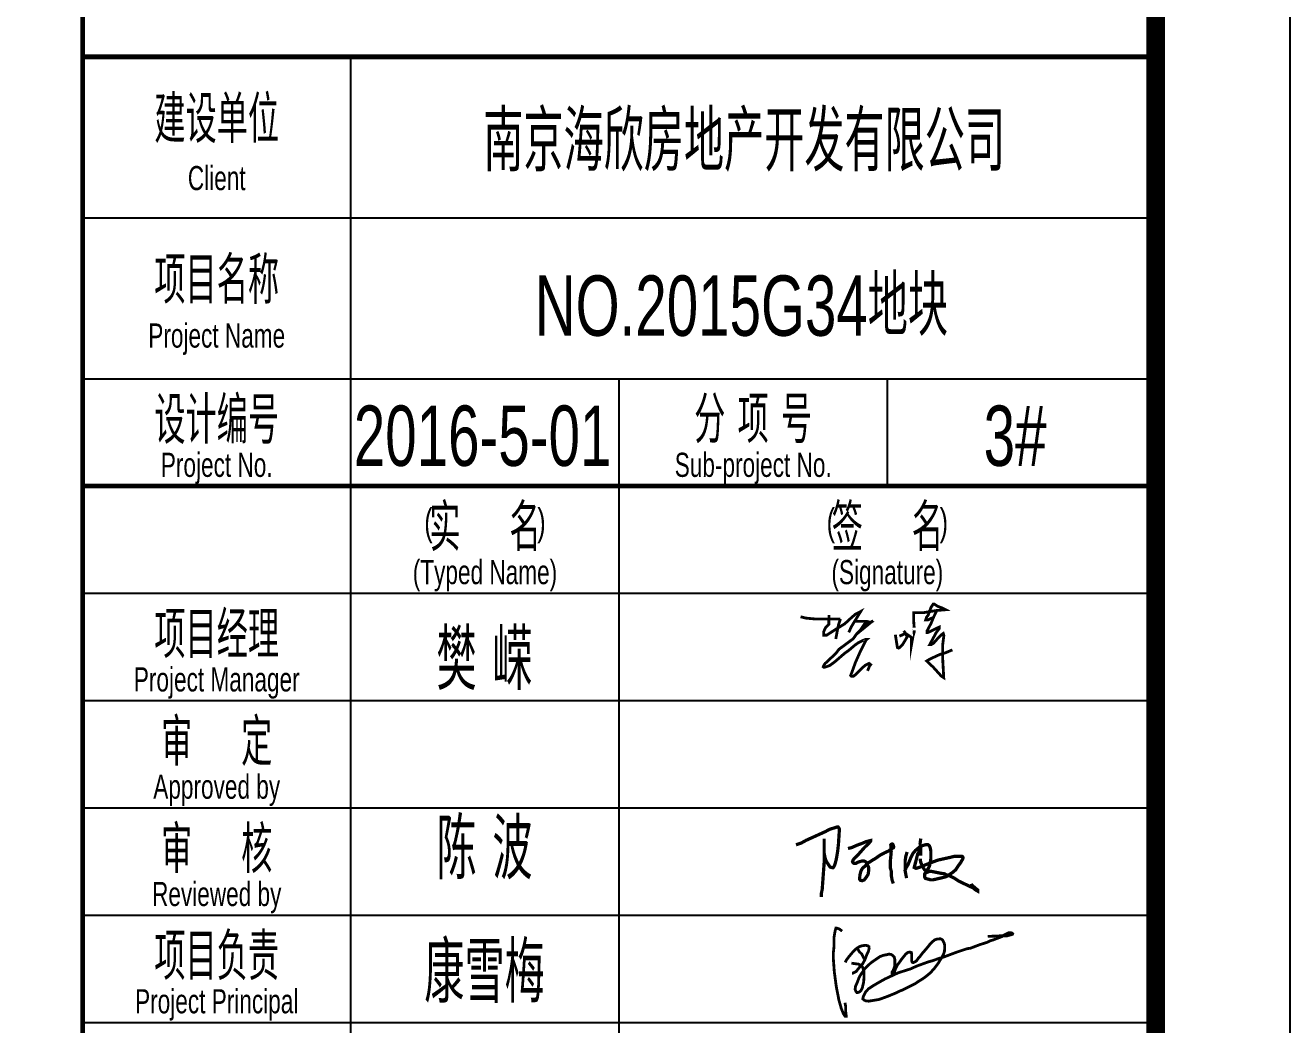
# Model space of a CAD drawing. Extents: x -59851 to 653804, y -249523 to 437614.
# Drawn here: x 14839 to 24267, y -175522 to -168070 of the extents above; entities that cross this region are included whole.
import ezdxf
from ezdxf.enums import TextEntityAlignment as Align

# ---------------------------------------------------------------- set-up
doc = ezdxf.new("R2010")
doc.units = 0
doc.header["$LTSCALE"] = 1000
doc.header["$MEASUREMENT"] = 0
for name, color, linetype in [('LABEL_FIXBOX_PM', 7, 'Continuous'), ('LABEL_FIXTXT_PM', 3, 'Continuous'), ('LABEL_PM', 7, 'Continuous'), ('LABEL_TXT_PM', 1, 'Continuous'), ('电子签名', 7, 'Continuous')]:
    doc.layers.add(name, color=color, linetype=linetype)
doc.styles.add('LABEL_FIXTXT_PM', font='pm_njadri_r.shx', dxfattribs={"width": 0.7, "bigfont": 'pm_njadri_hztxt.shx'})
doc.styles.add('LABEL_TXT_PM', font='pm_njadri_romans1.shx', dxfattribs={"width": 0.7, "bigfont": 'pm_njadri_hztxt.shx'})

# ---------------------------------------------------------------- blocks, each defined once
blk = doc.blocks.new('PMSheet_A1_20150113_5-3892016032414355901')
at = {"layer": 'LABEL_FIXBOX_PM'}
for p, q in [((770.9999999999991, 186.0000000000001), (770.9999999999991, 218.0000000000001)), ((751.0000000000003, 206.0000000000001), (830.9999999999998, 206.0000000000001)), ((751.0000000000003, 194.0000000000001), (830.9999999999998, 194.0000000000001)), ((791.0000000000009, 186.0000000000001), (791.0000000000009, 194.0000000000001)), ((810.9999999999998, 186.0000000000001), (810.9999999999998, 194.0000000000001)), ((770.9999999999998, 70.00000000000021), (770.9999999999998, 186.0000000000001)), ((790.9999999999998, 114.0000000000001), (790.9999999999998, 186.0000000000001)), ((751.0000000000009, 178.0000000000001), (830.9999999999998, 178.0000000000001)), ((751.0000000000009, 169.9999999999999), (830.9999999999998, 170.0000000000001)), ((751.0000000000009, 162.0000000000002), (830.9999999999998, 162.0000000000001)), ((751.0000000000009, 154.0000000000002), (830.9999999999998, 154.0000000000001)), ((751.0000000000009, 146.0000000000002), (830.9999999999998, 146.0000000000001))]:
    blk.add_line(p, q, dxfattribs=at)
blk.add_lwpolyline([(0, 594), (841, 594), (841, 7.275957614183426e-14), (0, 0)], close=True, dxfattribs=at)
at = {"layer": 'LABEL_FIXBOX_PM', "const_width": 1.4}
blk.add_lwpolyline([(831, 583.9999999999999), (25, 584), (24.99999999999942, 10.00000000000015), (831, 10.00000000000007)], close=True, dxfattribs=at)
at = {"layer": 'LABEL_FIXBOX_PM', "const_width": 0.35}
for points in [[(751, 10.00000000000007), (751, 583.9999999999999)], [(751.0000000000003, 218.0000000000001), (830.9999999999998, 218.0000000000001)], [(751.0000000000003, 186.0000000000001), (830.9999999999998, 186.0000000000001)]]:
    blk.add_lwpolyline(points, dxfattribs=at)
at = {"layer": 'LABEL_FIXTXT_PM', "style": 'LABEL_FIXTXT_PM', "width": 0.7}
for s, height, p in [('建设单位', 3.5, (761.0000000000003, 213.52108745844)), ('Client', 1.8, (761.0000000000003, 208.9947044679)), ('项目名称', 3.5, (761.0000000000003, 201.52108745844)), ('Project Name', 1.8, (761.0000000000003, 196.9947044679)), ('设计编号', 3.5, (761.0000000000003, 191.086123050867)), ('分 项 号', 3.5, (801.0000000000003, 191.086123050867)), ('Project No.', 1.8, (761.0000000000003, 187.3551025900753)), ('Sub-project No.', 1.8, (801.0000000000003, 187.3551025900753)), ('实    名', 3.5, (781.0000000000003, 183.086123050867)), ('签    名', 3.5, (811.0000000000003, 183.086123050867)), ('(               )', 2, (781.0000000000003, 183.086123050867)), ('(               )', 2, (811.0000000000003, 183.086123050867)), ('(Typed Name)', 1.8, (781.0000000000003, 179.3551025900747)), ('(Signature)', 1.8, (811.0000000000003, 179.3551025900753)), ('项目经理', 3.5, (761.0000000000003, 175.086123050867)), ('Project Manager', 1.8, (761.0000000000003, 171.3551025900753)), ('审    定', 3.5, (761.0000000000003, 167.086123050867)), ('Approved by', 1.8, (761.0000000000003, 163.3551025900747)), ('审    核', 3.5, (761.0000000000003, 159.086123050867)), ('Reviewed by', 1.8, (761.0000000000003, 155.3551025900747)), ('项目负责', 3.5, (761.0000000000003, 151.086123050867)), ('Project Principal', 1.8, (761.0000000000003, 147.3551025900747))]:
    blk.add_text(s, height=height, dxfattribs=at).set_placement(p, align=Align.MIDDLE)
at = {"layer": 'LABEL_TXT_PM', "style": 'LABEL_TXT_PM'}
for tag, height, width, p in [('修改图应说明理由', 4.5, 0.7, (788.3527573462349, 468.8000002302985)), ('出图章签名', 4.5, 0.7, (759.4576240145989, 338.0876217647297)), ('建设单位_U01', 4.5, 0.7, (800.9, 212.1409806592215)), ('建设单位', 4.5, 0.7, (800.9, 210.196966413124)), ('建设单位_D01', 4.5, 0.7, (800.9, 207.4028603965614)), ('项目名称_U01', 4.5, 0.7, (800.9, 200.423405518617)), ('项目名称', 4.5, 0.7, (800.9, 198.1938411146036)), ('项目名称_D01', 4.5, 0.7, (800.9, 195.2969664844489)), ('设计编号', 4.5, 0.6, (780.7578106115715, 187.8968758382629)), ('分项号', 4.5, 0.6, (820.2578106115715, 187.9968758382629)), ('项目经理签名', 4.5, 0.7, (810.1767543742553, 172.2645661011481)), ('项目经理', 4.5, 0.7, (780.2578106115715, 171.9968758382629)), ('审定', 4.5, 0.7, (780.2578106115715, 163.8968758382629)), ('审定签名', 4.5, 0.7, (810.1767543742553, 164.1645661011482)), ('审核签名', 4.5, 0.7, (810.1767543742553, 156.2645661011481)), ('审核', 4.5, 0.7, (780.2578106115715, 155.9968758382629)), ('项目负责', 4.5, 0.7, (780.2578106115715, 147.9968758382629)), ('项目负责签名', 4.5, 0.7, (810.1767543742553, 148.2645661011481)), ('专业负责签名', 4.5, 0.7, (810.1767543742553, 140.2645661011481)), ('专业负责', 4.5, 0.7, (780.2578106115715, 139.9968758382629)), ('校对', 4.5, 0.7, (780.2578106115715, 131.8968758382629)), ('校对签名', 4.5, 0.7, (810.1767543742553, 132.1645661011482)), ('设计签名', 4.5, 0.7, (810.1767543742553, 124.2645661011482)), ('设计', 4.5, 0.7, (780.2578106115715, 123.9968758382629)), ('绘制', 4.5, 0.7, (780.2578106115715, 115.8968758382629)), ('绘制签名', 4.5, 0.7, (810.1767543742553, 116.1645661011482)), ('方案_01', 4.5, 0.7, (780.2578106115715, 95.89687583826286)), ('方案_01签名', 4.5, 0.7, (810.1767543742553, 96.16456610114815)), ('方案_02', 4.5, 0.7, (780.2578106115715, 87.89687583826286)), ('方案_02签名', 4.5, 0.7, (810.1767543742553, 88.16456610114815)), ('方案_03', 4.5, 0.7, (780.2859341218744, 79.89687410125836)), ('方案_03签名', 4.5, 0.7, (810.2048778845583, 80.16456436414366)), ('方案_04', 4.5, 0.7, (780.2578106115715, 71.89687583826286)), ('方案_04签名', 4.5, 0.7, (810.1767543742553, 72.16456610114815)), ('图名_U02', 4.5, 0.7, (790.4995326305001, 60.19999965774634)), ('图名_U01', 4.5, 0.7, (790.4995326305001, 54.19999857040541)), ('图名', 4.5, 0.7, (790.4999994914999, 47.95548575023815)), ('图名_D01', 4.5, 0.7, (790.4995326305001, 42.39999965774634)), ('图名_D02', 4.5, 0.7, (790.4995326305001, 36.99999965774634)), ('图号', 3.5, 0.7, (760.9671832468131, 20.95312731177117)), ('图档号', 3.5, 0.7, (781.0999994915, 20.95312731177117)), ('日期', 3.5, 0.7, (801.0671832468131, 20.95312731177117)), ('版本号', 3.5, 0.7, (820.2671832468131, 20.95312731177117))]:
    blk.add_attdef(tag, text='', height=height, dxfattribs=dict(at, width=width)).set_placement(p, align=Align.CENTER)
blk = doc.blocks.new('PMSign_73_fanrong_樊嵘_20121116121020')
at = {"layer": 'LABEL_PM', "const_width": 20}
for points in [[(-148.3767025506186, 439.7940256303382), (-148.6880688699475, 373.852343947573), (-172.5076836418539, 350.9782885177092), (-186.2409904534379, 320.241184391457), (-186.2409904534379, 297.7245445710259), (-163.7092375033917, 297.7245445710259), (-133.1304702189755, 317.5606133044248), (-101.5102254193425, 338.0722756411897), (-36.02986818910904, 378.1411528131548), (-3.841810851716218, 407.6271725861197), (13.86150787000042, 424.2467657624775), (41.22113097898364, 447.2995722371315), (77.16419844001757, 465.5274031920317), (43.90328106733614, 411.3800769816489), (11.32235855945146, 358.3397528227624), (-7.597385044749899, 317.0244466502018)], [(457.2313527518763, 350.0701410758165), (453.2597399712886, 398.4174287898322), (453.2597399712886, 448.6781366713594), (453.2597399712886, 457.3372936833885), (524.7583592024002, 457.3372936833885), (618.3474623665443, 473.0231855478678), (679.7482775862136, 477.928715048035), (652.6706891868143, 491.6391125297496), (622.3429327938848, 502.8241519608391), (599.2363931056807, 518.3386388058179), (592.376744898791, 518.3386388058179), (576.8518622740139, 495.2472912562198), (555.9113491555818, 438.9621152176815), (543.9970748831311, 423.0868629368824), (538.5814443893887, 405.4075212928337), (554.4673314423471, 405.4075212928337), (573.602822419436, 415.5100022323068), (593.4597581835897, 422.3653320652566), (618.3474623665443, 473.0231855478678)], [(-349.9350640449866, 428.2925298903838), (-310.3142639707239, 418.3937660611309), (-252.0261505373583, 412.6831323711422), (-175.4514706028731, 412.6831323711422), (-130.1832075036164, 412.6831323711422), (-76.52666807134847, 412.6831323711422), (-66.46592591046829, 412.6831323711422)], [(165.8342189304876, 401.1129443752479), (46.73829396825568, 304.0767429567977), (24.74353510529727, 272.4460565668533), (-32.81636470786361, 229.834572224373), (-76.58752249928693, 197.4308673719397), (-100.2452230793951, 166.8416760478694), (-136.3270516175635, 132.8890865332478), (-158.5256469278847, 112.0004612914536), (-175.8804453981957, 95.66979368274497), (-184.3186418727801, 84.08350086736482), (-188.2693840848679, 72.50282550415886), (-182.7386834295485, 68.55485607652099), (-168.2528166749998, 72.7660584238738), (-144.2860711225239, 80.92523019891541), (-110.3116059344702, 105.139250420104), (-70.17355420283457, 139.7292096836072), (-38.04246787683405, 167.3647334929601), (-4.067438619380482, 192.1052195536222), (35.77955329194629, 226.153768479232), (61.58967770639538, 244.5777132029662), (81.07940427877293, 254.3157581280584), (95.30128654510008, 260.3693287293909), (110.2255095735145, 266.7218519805947), (120.8485546102074, 266.7218519805947), (113.2104906047734, 259.3166592346506), (98.1983470821342, 228.2593696529266), (71.59796141137303, 175.0936610237159), (39.43754347546019, 102.2937654820025), (19.67706358196119, 47.68158671513538), (10.83219829320842, 23.23696963488055), (5.455181315634036, 10.5707265320716), (11.51272280843659, 5.043621770212667), (24.68092339971008, 5.043621770212667), (36.53258596657361, 13.99223012023594), (61.02617235662001, 38.46974544535351), (86.507600560637, 63.93445442823304), (111.4263390318574, 84.56513321154216), (129.8623839291013, 93.5137415616091), (136.8643657160192, 96.91240939056752), (148.0350084075089, 87.98663679975016), (139.3432627270213, 76.93242727598135), (126.1750621357551, 44.03276944027766)], [(-66.46592591046829, 412.6831323711422), (-80.02051405391285, 371.7076773306371), (-90.74967847654807, 318.0967799586915), (-99.86955284620672, 270.3826670466124)], [(43.90328106733614, 411.3800769816489), (34.03586687347524, 395.3163560318908), (81.07263544571288, 395.3163560318908), (119.6978529950193, 395.3163560318908), (142.7660359627534, 389.8544933729618), (102.5309642909906, 374.8434001593241), (74.63491116431942, 332.4906916054942), (46.73829396825568, 304.0767429567977)], [(593.4597581835897, 422.3653320652566), (577.9348755588999, 383.0379667990828), (557.3057287597967, 344.5952109663749), (547.4818796652962, 326.28830589874), (547.4818796652962, 316.4526229470839), (555.1397021901121, 316.4526229470839), (574.9972020236582, 325.4725453948895), (607.4904209168799, 342.0695907314848), (634.9295778140204, 354.6976919058043), (634.9295778140204, 343.8734179105713), (612.9060514106222, 315.0092990196399), (599.9087638533583, 290.8356551626321), (582.7910757295886, 258.9984818649946), (567.8488786124271, 231.2075024040796), (579.6902595914707, 231.2075024040796), (595.5761466445092, 241.4058089569999), (619.4046951892506, 268.4661006688884), (651.5374737235961, 300.9381361021051), (663.4517479960541, 309.5972931140905), (667.7843652049032, 295.5261301965556), (659.8417037131203, 232.0251210733813), (659.8417037131203, 189.1975969641398), (659.8417037131203, 121.3668782428622), (663.5848683789063, 54.61871801320831), (666.8900978184229, -4.320175656338506), (648.757175556324, 7.561638663767553), (628.5392353638217, 29.93119315751846), (592.4354483478946, 69.87718287724147), (569.3283043606843, 91.62837510161353), (556.8894205579181, 103.3373319852517), (545.835408932644, 113.7426824623517), (564.6081714607844, 125.715989470501), (608.294219839232, 145.9206891652257), (638.0213504007243, 159.6694205811991), (677.9748433321929, 171.8984223854468), (728.5205399176248, 192.8249151359751)], [(323.2846081209045, 300.8833396078526), (331.487305614899, 248.8290297303656), (337.6766573916739, 209.5514097078603), (346.252950801374, 205.3822265808458), (354.4556482954486, 209.8907457917858), (374.9629560999874, 230.7944285183448), (401.2124905919973, 275.0610816081144), (406.9488811680549, 284.7348078867553), (396.2909849094631, 309.9003780296453), (382.7561391957333, 328.3450353038616), (396.2909849094631, 309.9003780296453), (370.0414504174605, 298.4240519712885), (351.9946134194452, 289.8165452432922), (396.2909849094631, 309.9003780296453), (420.8996414610865, 293.0956828200988), (437.9922218291085, 281.4235461137841), (437.9922218291085, 248.0091797901232), (437.9922218291085, 229.9745785781024), (449.610210829107, 295.1449143944819), (456.5826729198288, 316.4583909990952), (456.5826729198288, 330.5531504931178)]]:
    blk.add_lwpolyline(points, dxfattribs=at)
blk = doc.blocks.new('PMSign_70_kangxuemei_康雪梅_20130422154401')
at = {"layer": 'LABEL_PM', "const_width": 20}
for points in [[(-20.28527686214693, 615.5342767758498), (-40.46677817015916, 630.4412304319571), (-57.72324109792498, 636.5793554323332), (-64.7428593921486, 636.5793554323332), (-70.8851241117136, 614.3651975038242), (-78.48990802140725, 569.6445200643625), (-78.48990802140725, 540.2826445020341), (-78.48990802140725, 505.2075134078927), (-82.88891620094546, 462.5329999878318), (-82.88891620094546, 417.1185832001479), (-79.38502978273573, 369.4750240517328), (-76.228752046909, 326.5580207453872), (-68.85244355270515, 271.091772737856), (-62.5415281941041, 223.6367623204073), (-51.88185100656301, 168.6253698315791), (-43.66229054394171, 126.2066869071364), (-27.00046689080591, 67.3227238583654), (-11.20652315310326, 27.8634537297271), (0.7854234783280845, 10.61815800067552), (7.805041772548066, 10.61815800067552), (7.805041772548066, 19.97152629244511), (4.003044666280402, 47.73926958529182), (4.003044666280402, 64.39984214943752), (4.003044666280402, 83.398940315446), (-0.6767008632214129, 106.782177515955)], [(45.26590722678338, 387.6346609006118), (73.61761563028449, 383.7710099062147), (94.61756906931805, 380.9092250066146), (104.9764909214446, 375.6146172835302), (123.8774982409395, 361.0187451605466), (131.3950206114441, 340.1983059120444), (134.6098778592477, 321.6409618759803), (134.6098778592477, 306.8305444360426), (134.6098778592477, 284.7220991701192), (132.0216453292542, 253.3050666708891), (123.0009343634938, 213.810558988052), (113.1064234604364, 193.7734212047012), (103.2261271066982, 183.8997484017759), (92.05704494400015, 179.6068232445373), (83.25113161304944, 179.6068232445373), (77.02200020292912, 188.1926735589855), (71.43765654586787, 201.9298138273894), (74.87441870320072, 225.111352735928), (85.39871311278148, 247.8636174815924), (99.38267089815236, 284.8964516518186), (112.2697392909122, 307.6487163975157), (139.3634600757123, 346.8308578447009), (159.7680508390386, 367.007477613422), (180.4361975460142, 387.4447087379099), (207.7496570654966, 407.0841390561995), (230.6315279040882, 422.6798767794912), (247.9716563262027, 434.4984949714758), (272.3393848293654, 443.7150448738407), (297.2247174310633, 448.1410285039433), (313.2070039478149, 452.2729987912367), (327.9692083108512, 449.427749818869), (339.8849491637466, 441.4190979833161), (349.8146015915718, 429.9870810518637), (353.8219199664181, 412.8106086708153), (353.8219199664181, 397.8019799885274), (353.8219199664181, 382.6278082130716), (351.3845195991325, 361.1376719059458), (340.9190576299243, 334.6601369776449), (332.8266357073317, 322.5545688800753), (332.8266357073317, 314.0817723853229), (343.1598233977147, 314.0817723853229), (349.7834085527338, 321.6279313220671), (359.0568226182786, 349.4292604087727), (371.7989815772617, 375.4510930085903), (385.5764335482654, 392.6615182413093), (401.8923671264874, 416.1669857079446), (418.981414250653, 437.3489769448074), (430.9157756795994, 452.1416998724612), (445.2305538940618, 463.4761551493443), (454.7689113658289, 466.1239269950797), (462.4526649942036, 466.1239269950797), (471.0635231200158, 463.3438307921947), (472.6531835571932, 453.5470566101153), (472.6531835571932, 440.1758730243614), (472.6531835571932, 422.7635659706916), (472.6531835571932, 409.789538985327), (474.5125255837356, 400.7872615330321), (477.2942339245583, 394.4325723975139), (483.6994678073552, 391.5223541846076), (492.4429950605099, 395.0969471172407), (506.7503338439037, 403.4374192548071), (518.9381253776719, 420.6478444875552), (534.4710741950894, 438.4554728523085), (546.2612531953037, 454.6067526409838), (566.2863944603068, 477.692305920094), (583.3000680954192, 497.3061535318971), (602.1998482768086, 521.1547090284998), (616.8017441109023, 535.5141958921026), (626.6050449888917, 545.1784621880811), (636.6732892730561, 552.8569454819749), (651.5105148688363, 558.5496457738423), (670.9078468702555, 560.4012691294643), (679.3864307172389, 560.4012691294643), (688.394901376616, 556.0325465249202), (695.2834299378064, 547.9569066305971), (704.5568440034021, 529.5548280677008), (707.6267918174326, 512.8059780891576), (707.6267918174326, 494.8012396555837), (706.1603241413741, 473.0359934852327), (700.5961177625632, 454.8987471655832), (691.3230985455939, 435.5702145736227), (672.6203052200199, 404.9001448117974), (661.9637500671579, 387.4248252555567), (649.0170460012505, 370.1553657882337), (636.7051837582385, 353.7327145179966), (620.2436392999498, 335.2861541514153), (606.9318636224543, 320.3691775430793), (588.0224146806631, 304.384470882303), (569.3433122706829, 289.4246608948574), (547.4580392819971, 274.1585411264291), (524.1422298392772, 259.9930443398421), (498.9378595740654, 243.0050561679832), (472.8403417905156, 229.7661969393716), (436.1350171586291, 211.1461645756658), (407.8672160423976, 197.3070871863579), (386.3973237740011, 188.824563658452), (356.2087797137774, 174.1273835671323), (320.758483297368, 159.6572287598988), (298.3435323078866, 150.5078606698676), (266.2804331629904, 138.9795750174758), (241.2007788136998, 129.9621865830136), (217.0159638564419, 126.0064656767404), (187.9831348443568, 121.2577930532584), (168.3226255006903, 118.0420774078789), (147.387573191636, 120.0065379592356), (135.3683820072456, 125.6902453336238), (126.5474644297701, 134.1727688615661), (129.376554601813, 149.3082160331701), (144.8550143132907, 181.7412646783537), (165.8656976675429, 205.289310856298), (198.6531351697795, 226.9112209338141), (234.9768366749104, 248.2787599169801), (282.4103930536712, 275.0567317005639), (315.5839924803058, 290.5937401668793), (345.042461491279, 304.232325400882), (378.7717426285908, 319.8481972067652), (426.0089295166854, 334.7352003092324), (463.7363609973418, 346.6251629954363), (508.6278389057461, 366.8779061901855), (551.5676234425537, 382.512184988374), (589.1501409220564, 396.1958949219638), (621.8656773218008, 405.3345577845953), (661.7260376783433, 419.6577059204296), (706.9958237651208, 433.7953063099608), (747.972815943931, 449.1379576413979), (794.8880828052479, 466.7040244340219), (840.9276769634798, 481.9720169944972), (867.0996542676348, 490.6513627202526), (891.40709539208, 494.2803845576395), (922.1969938600796, 506.089369907409), (957.8908221199872, 519.7791810458525), (993.3269937257191, 530.7569425467677), (1008.938415854258, 535.5932005580557), (1031.486741190301, 547.0934030238727), (1053.955205551536, 553.4135887209318), (1078.639560219153, 563.2303675561393), (1102.459591315781, 572.1014218248615), (1114.188825338451, 576.4696223164442), (1128.097900185114, 587.474355429456), (1146.704350453909, 595.966055403785), (1164.761171480588, 604.7701216137443), (1176.188484623422, 604.7701216137443), (1185.271976515554, 601.5490053966255), (1190.399480349979, 597.3032471739184), (1188.4951255838, 592.3252085280924), (1170.914491960799, 587.4938094958284), (1149.764936261707, 581.6816217710452), (1128.57408758885, 581.6816217710452), (1098.833301833603, 581.6816217710452), (1059.37647673951, 579.8780930953158), (1013.702033187908, 577.7903638242292)], [(0.8525477392086032, 393.5299771291043), (9.353243107439994, 409.3872435749486), (22.81244711207728, 428.0761778524516), (44.2377214894168, 453.6107411481585), (63.16626756095684, 476.1697128209212), (85.68774228319126, 495.3224618113904), (105.5584977481867, 506.4030208455347), (122.743493080563, 511.8268512577392), (139.5399573969644, 513.9111892941669), (149.859720235183, 513.9111892941669), (160.9474635876268, 511.6073506597072), (169.2910092156471, 505.5732865615842), (170.9379226988876, 491.3110700298835), (166.3288550676862, 473.1563884620714), (156.1192549870484, 452.0920392681378), (140.6502716417399, 412.0928270330237), (124.8504051751679, 382.1765105788631), (98.7947413425336, 353.9220485686942), (79.1143028995848, 328.7145338228634), (54.99931990368532, 316.8033228601503), (48.34651595276773, 316.8033228601503)], [(85.68774228319126, 495.3224618113904), (101.7067497191365, 469.1615142840724), (119.0307317564166, 452.0927733838485), (131.9628128888162, 425.0266611831225), (140.6502716417399, 412.0928270330237)]]:
    blk.add_lwpolyline(points, dxfattribs=at)
blk = doc.blocks.new('PMSign_52_chenbo_陈波_20121116120845')
at = {"layer": 'LABEL_PM', "const_width": 20}
for points in [[(-158.0163653654727, 323.1182093528328), (-126.2976451220438, 333.4198628766167), (-96.42938594549014, 350.0610935309664), (-59.16045764606497, 366.9663290917811), (-32.64198536387812, 378.9951434714599), (-3.200076070103023, 392.3500327769066), (24.86507147872362, 405.0804211194477), (48.20780600997568, 418.005032121931), (79.8262472455408, 427.6628778185691), (94.0866272497824, 432.6600355176483), (101.4947389553436, 432.6600355176483), (105.9395276356972, 427.6628778185691), (109.088131796454, 420.074648516485), (109.088131796454, 408.7847062806536), (106.5220076539572, 369.4913084319555), (103.5117757104908, 323.3975753141999), (98.18553169601546, 278.1328657201079), (91.33287168241986, 238.7109247928015), (84.09319737291844, 208.2469434514346), (77.9816619018111, 192.3301786749794), (70.94372075260799, 182.1508777699196), (65.75819924468124, 182.1508777699196), (53.53473658760959, 185.2970879659401), (47.60848225210975, 192.5151641818807), (41.12638450972918, 202.8796326661827), (30.01421695144563, 218.2412588495931), (23.1619486527652, 235.6386359705934), (15.58970841480368, 270.5500985885151), (15.58970841480368, 360.0652408359742), (15.58970841480368, 210.8735191625306), (10.89500564459195, 146.7476377365233), (6.121176930990259, 81.54095926928812), (3.686897916531962, 48.29065673060495), (-2.068798125195826, 20.5203373364925), (-2.068798125195826, 1.936394715070037)], [(162.50237207598, 300.1953005750543), (185.45960572269, 305.7013504904457), (216.9107847068826, 319.9252065630276), (249.3204899888387, 331.6932707881492), (273.8845380505099, 342.2463662263467), (291.3319102732366, 346.6053603411124), (302.0272631591524, 349.2774521432434), (302.0272631591524, 345.4583045404574), (291.5614551896597, 332.6109154286382), (263.5538416667277, 305.768899332033), (238.7602486886335, 277.5505983470061), (220.8822303525831, 257.203111685099), (202.6805667479657, 240.7423059940334), (196.9415521224746, 233.1715556374688), (192.8093519119448, 227.2066834018328), (190.5135110327992, 218.947517492546), (192.8093519119448, 214.1298831298768), (195.3343459925982, 210.9179448157661), (200.1555726673123, 208.1650108942408), (205.4354974599573, 208.1650108942408), (210.9453588839406, 208.1650108942408), (222.653324766261, 215.5063500906394), (237.5753111934191, 219.8653442054051), (248.3549494811905, 223.0142801788456), (262.3689041715133, 223.0142801788456), (272.0109658060264, 218.2592840121647), (277.0613456822484, 211.6061782961474), (278.8706766873383, 206.6987822652732), (273.6310985267064, 196.3749159148424), (263.9890368921933, 188.3453432380625)], [(278.8706766873383, 206.6987822652732), (285.9301621546056, 193.4945313488129), (290.2562612280035, 182.5419691762359), (290.2562612280035, 175.3792429544842), (290.2562612280035, 165.7621814640875), (288.4849265657267, 153.468292294157), (286.6308227571008, 140.5999466233766), (278.5533876389982, 127.930642507999), (271.1123718840554, 116.9256434988051), (261.7868158681104, 106.1189212780441), (250.2782328568301, 101.8556972189976), (239.3650564547879, 103.9376945333202), (234.8015781674785, 110.2829159066891), (234.8015781674785, 121.6846505650024), (236.1905991122494, 136.5563200564061), (239.4684691816237, 151.2637602887403), (243.6351403010794, 164.0534324658215), (249.3988329637232, 174.5016542308144), (254.954525028008, 181.838259546173), (263.9890368921933, 188.3453432380625), (273.6310985267064, 196.3749159148424), (278.8706766873383, 206.6987822652732), (287.3070399382868, 212.2124792193349), (299.1098607543408, 218.5641402738761), (309.5446933605726, 225.7237041167095), (315.1222731880716, 229.5506020048119), (326.807176162607, 235.6382718258824), (339.1270006787981, 244.1894817834541), (348.9695747670939, 251.0212282455391), (362.8870437370224, 260.6813657810558), (378.7352502084705, 268.8158594613483), (391.5470169659839, 275.3918234929947), (414.670781075316, 285.6977897614702), (426.3807055320376, 295.2358318522743), (442.5835995986145, 304.9513944836503), (444.7027770693549, 310.0581597370324), (441.960772948225, 317.0333514389636), (438.5951587469917, 326.9979890442041), (435.6040239657177, 328.3680834727415), (428.9981443230663, 325.752432102599), (425.8820524968341, 322.1402987646866), (427.6271422624723, 311.5527916524729), (428.9981443230663, 283.153692824591), (427.6334097004747, 263.7726374578774), (423.9270035584941, 227.4861644580083), (423.9270035584941, 201.17689205546), (423.9270035584941, 178.8646539372853), (430.3209654540424, 157.5084777252919), (430.3209654540424, 128.8213404408011), (434.4672674000631, 104.9152409767553), (441.484447660916, 84.51549081568328)], [(526.9092357653444, 278.7874158158661), (518.9511563761062, 252.4071351970774), (514.8749713925663, 225.6388584019437), (514.8749713925663, 189.2709990619328), (514.8749713925663, 161.5328228620342), (518.5606166462549, 142.5233771602502), (523.3845894804272, 117.6427814040067), (518.5606166462549, 142.5233771602502), (514.3177115285089, 164.4070010311912), (520.1208169912006, 179.8833487316438), (532.5581559697184, 200.7142462158804), (541.6808036807361, 223.4092004123372), (550.936373544102, 246.4348329660857), (562.6590937817255, 269.2550179678651), (578.979110595772, 288.9008065304656), (594.8952693742485, 301.8971308240139), (606.8377879917261, 311.6487830282126), (625.9774529467122, 319.4141294785072), (641.5054222846538, 323.4876341495542), (648.6871227927641, 323.4876341495542), (656.0631138785993, 323.4876341495542), (663.6330038273027, 317.6684197933641), (669.6501360136335, 303.1202928666603), (672.9499421159871, 283.7230330608722), (672.9499421159871, 260.3877304119228), (672.9499421159871, 234.977349197899), (665.5688587367786, 194.7329874687998), (656.640109888629, 175.7237238393859), (648.2938410587976, 165.8310048121198), (644.1130682038511, 165.8310048121198), (635.0574037364004, 167.8115878278909), (628.0519749217801, 178.5687863696653), (618.8255227690697, 196.8388362608671), (611.9908816397674, 211.3525515135548), (608.5739527899441, 225.5246990389419), (608.5739527899441, 237.8755768541882)], [(610.805552429696, 361.4812174965332), (606.8225955863036, 329.946650741243), (610.805552429696, 303.3109226163938), (610.805552429696, 256.468441020726), (610.805552429696, 290.7583086381196), (602.2273883941834, 284.3289698393778), (591.8109064528853, 266.2655720646139), (582.5754448580574, 229.692153042211), (574.8319208345365, 199.0269669099866), (570.9409897293826, 183.6184621769057), (581.9628027944145, 177.9513790331544), (604.9400138997025, 184.6867814510765), (639.8653121053376, 199.6886326722447), (687.6580522216991, 217.7520304470086), (717.3413784187451, 228.9709253475735), (757.0193967547984, 237.721543646679), (784.759695730887, 243.8394088532218), (814.964602987051, 251.2589869623475), (838.5783507633041, 251.2589869623475), (854.9724016886339, 251.2589869623475), (866.1021964162956, 251.2589869623475), (870.0126860078908, 247.9521889542516), (871.8177081493795, 241.9399779077789), (867.305544510602, 232.0199480281149), (856.9274506270322, 213.5323216794636), (841.5773198420666, 192.8474462193549), (826.2361984992767, 168.7986020334642), (805.4561161247566, 151.2934380816873), (781.8274831832405, 135.8995850924689), (768.000244437806, 126.8912568907976), (744.7634217631439, 120.4489255302465), (717.0182572060748, 114.0993344205194), (686.7675455814624, 107.1763389126204), (671.5863826380246, 107.1763389126204), (655.2781172702107, 111.7475058845007), (638.9002269101056, 116.3381885717531), (634.733847250116, 125.2935066006316), (634.733847250116, 137.1460523958081), (634.733847250116, 142.8607572235337), (638.7579341552937, 148.1521438390769), (650.1948333444907, 153.231962384772), (662.8700074207027, 158.8617736891388), (677.9399979015598, 158.8617736891388), (697.8489063953184, 154.9250531609573), (722.6604228759261, 150.0189074375371), (734.0272925986228, 147.7712608931538), (757.8451317101735, 144.3271679248423), (764.4110564356106, 140.0941678757949), (791.5208594663436, 130.146462999051), (821.6566599021335, 115.1021889204853), (844.3185405334825, 99.43977921604483), (868.0881908297324, 88.18916460766877), (890.0841829202564, 77.77805519482308), (915.2304399915902, 65.87586716821488), (934.6334971304768, 56.62510213177256), (947.9764808987402, 45.61901068850375), (961.5313824141067, 37.78771480009846), (961.5313824141067, 44.98412440644415), (948.1883986458433, 54.93182928321721), (931.2447717516352, 70.17092077550433), (924.9027671815293, 75.87491723929952), (922.5612364148856, 82.8702850673576)]]:
    blk.add_lwpolyline(points, dxfattribs=at)
blk = doc.blocks.new('zhonghaituqian033103dong')
at = {"layer": 'LABEL_TXT_PM', "style": 'LABEL_TXT_PM', "width": 0.7}
for s, p in [('南京海欣房地产开发有限公司', (26376.18102510687, 197487.6124368451)), ('NO.2015G34地块', (26356.22056235455, 196257.6124754179)), ('2016-5-01', (24426.22045451868, 195267.6123952892)), ('3#', (28396.22061002679, 195267.6123211646)), ('樊 嵘', (24440.64313602191, 193620.2686946039)), ('陈 波', (24440.64313602191, 192210.2686059705)), ('康雪梅', (24440.64313602191, 191290.2686059705))]:
    blk.add_text(s, height=450, dxfattribs=at).set_placement(p, align=Align.MIDDLE)

msp = doc.modelspace()

# ---------------------------------------------------------------- block references
at = {"xscale": 100, "yscale": 100, "zscale": 100}
msp.add_blockref('PMSheet_A1_20150113_5-3892016032414355901', (-59833.37424907222, -190105.3560650246), dxfattribs=at)
msp.add_blockref('zhonghaituqian033103dong', (-6177.298496108153, -366397.9684519335))
at = {"layer": '电子签名'}
for name, p, xscale, yscale, zscale in [('PMSign_73_fanrong_樊嵘_20121116121020', (20986.89200028602, -172929.9256964629), 1.049999999988358, 1.049999999988358, 1.049999999988358), ('PMSign_52_chenbo_陈波_20121116120845', (20776.50611279451, -174571.6590690515), 1.210000000020955, 1.210000000020955, 1.210000000020955), ('PMSign_70_kangxuemei_康雪梅_20130422154401', (20951.21457152371, -175470.6995183135), 1.049999999988358, 1.049999999988358, 1.049999999988358)]:
    msp.add_blockref(name, p, dxfattribs=dict(at, xscale=xscale, yscale=yscale, zscale=zscale))

doc.saveas('drawing.dxf')
